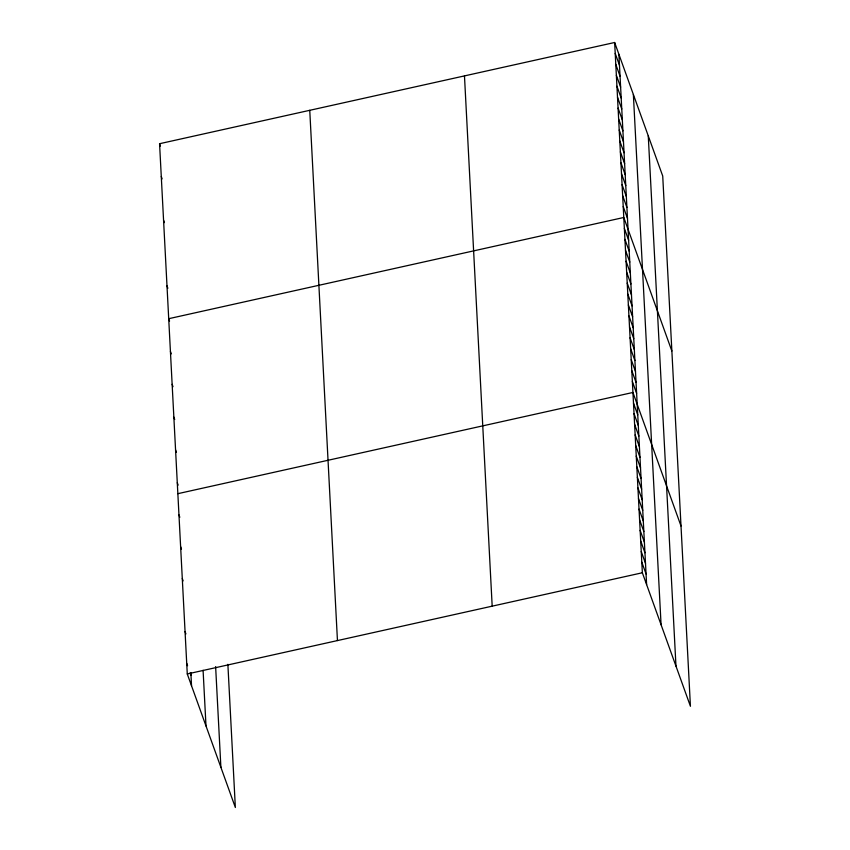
<?xml version="1.0" encoding="UTF-8"?>
<svg xmlns="http://www.w3.org/2000/svg" width="850" height="850" viewBox="0 0 850 850"><rect width="100%" height="100%" fill="white"/><g stroke="black" fill="none" stroke-linecap="round" stroke-linejoin="round"><path stroke-width="1.27" d="M227.874 664.328L235.354 807.5L187.276 673.976L159.566 143.714L614.646 42.5L662.724 176.024L690.434 706.286L642.356 572.762L614.646 42.5M177.852 493.68L632.931 392.466L681.009 526.001M187.276 673.976L642.356 572.762M615.219 53.433L619.48 65.269M615.793 64.377L620.054 76.203M616.367 75.31L620.628 87.136M616.941 86.243L621.191 98.079M617.504 97.187L621.764 109.012M618.077 108.12L622.338 119.946M618.651 119.053L622.912 130.879M619.225 129.997L623.475 141.822M619.788 140.93L624.049 152.756M620.362 151.863L624.622 163.689M620.936 162.807L625.196 174.633M621.509 173.74L625.77 185.566M622.083 184.673L626.333 196.499M622.646 195.617L626.907 207.442M623.22 206.55L627.481 218.376M671.861 351.018L623.794 217.483L168.714 318.697L169.564 321.066M624.367 228.427L628.617 240.252M624.931 239.36L629.191 251.186M625.504 250.293L629.765 262.119M626.078 261.237L630.339 273.062M626.652 272.17L630.912 283.996M627.226 283.103L631.476 294.929M627.789 294.047L632.049 305.873M628.362 304.98L632.623 316.806M628.936 315.913L633.197 327.739M629.51 326.857L633.76 338.683M630.073 337.79L634.334 349.616M630.647 348.723L634.907 360.549M631.221 359.656L635.481 371.493M631.794 370.6L636.055 382.426M632.368 381.533L636.618 393.359M633.494 403.081L637.744 414.906M634.047 413.684L638.297 425.51M634.599 424.288L638.86 436.114M635.152 434.892L639.412 446.717M635.704 445.496L639.965 457.321M636.257 456.099L640.518 467.925M636.809 466.703L641.07 478.539M637.372 477.317L641.622 489.143M637.925 487.921L642.186 499.747M638.477 498.525L642.738 510.351M639.03 509.129L643.291 520.954M639.582 519.733L643.843 531.558M640.135 530.336L644.396 542.162M640.698 540.94L644.948 552.776M641.251 551.544L645.501 563.38M641.803 562.158L646.064 573.984M159.566 143.714L160.427 146.072M161.288 176.524L162.137 178.883M163.572 220.267L164.422 222.636M167.004 285.887L167.854 288.256M170.425 351.507L171.275 353.876M172.146 384.317L172.996 386.686M173.857 417.127L174.707 419.496M175.567 449.937L176.417 452.306M177.289 482.747L178.139 485.116M178.968 514.888L179.817 517.257M180.625 546.709L181.475 549.079M182.293 578.521L183.143 580.89M185.056 631.55L185.916 633.919M186.724 663.361L187.574 665.731M190.134 672.828L190.984 675.197M648.263 135.873L675.973 666.124M633.367 94.488L661.077 624.75M618.906 54.326L646.616 584.588M464.472 75.894L492.182 606.156M309.751 110.309L337.45 640.571M215.624 666.591L220.894 767.338M203.086 670.278L205.998 725.964M190.846 672.541L191.537 685.801"/></g></svg>
